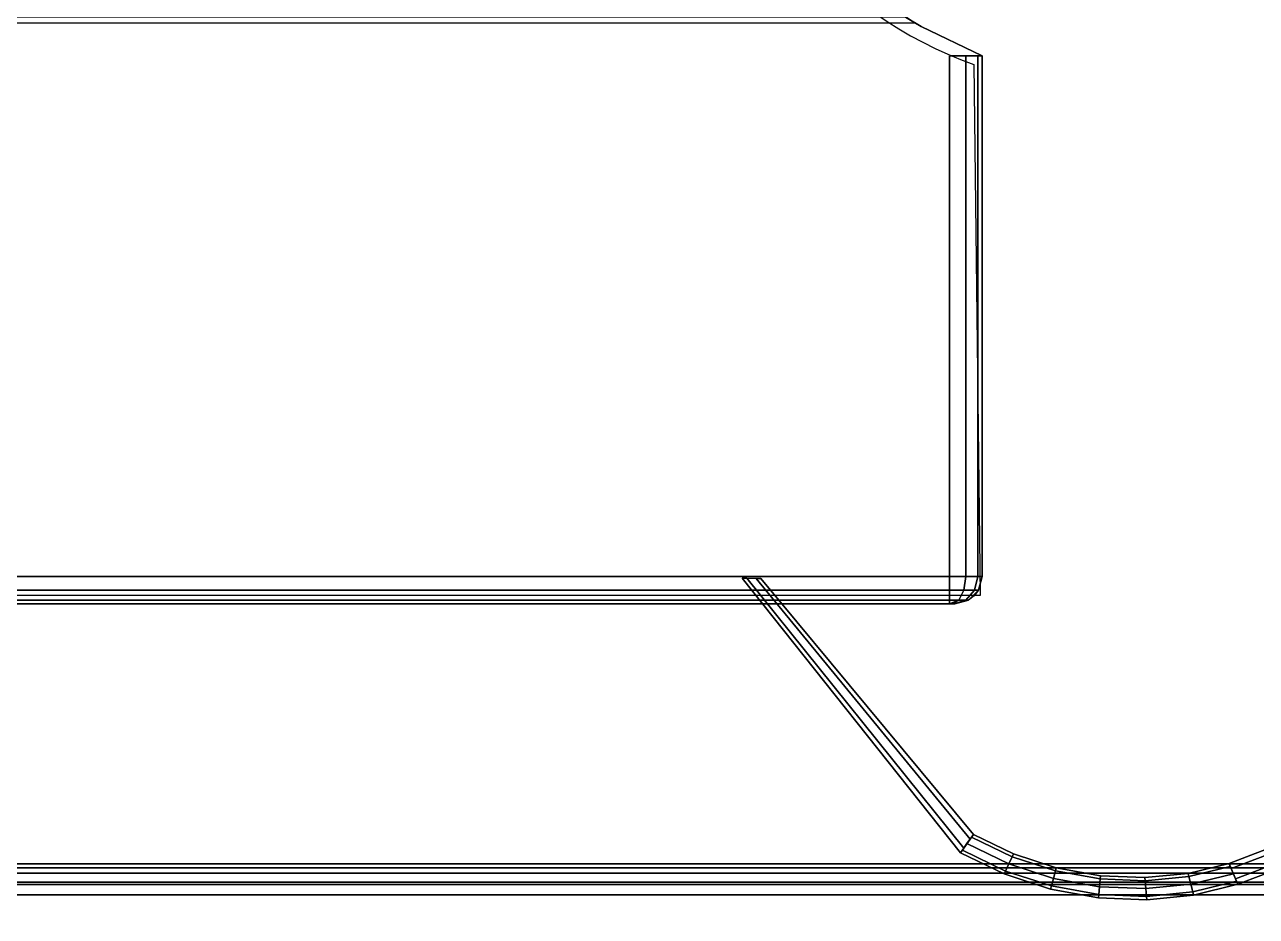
# Model space of a CAD drawing. Header units: inches. Extents: x 11.8 to 54.3, y 10.8 to 35.6.
# Drawn here: x 23.3373 to 23.5625, y 32.5543 to 32.7174 of the extents above; entities that cross this region are included whole.
import ezdxf

# ---------------------------------------------------------------- set-up
doc = ezdxf.new("R2010")
doc.units = ezdxf.units.IN
doc.header["$MEASUREMENT"] = 0
doc.layers.add('02', color=2, linetype='Continuous')

msp = doc.modelspace()

# ---------------------------------------------------------------- linework, layer by layer
at = {"layer": '02'}
for p, q in [((23.51079610066087, 32.71017280204693), (23.51196709628291, 32.61302928283349)), ((23.51196709628291, 32.61302928283349), (23.20399524769961, 32.61302928283349)), ((23.57591451016539, 32.56387242656284), (23.12535149339398, 32.56387242656284)), ((23.57675198728568, 32.56219831796601), (23.12618897051427, 32.56219831796601))]:
    msp.add_line(p, q, dxfattribs=at)
msp.add_arc((23.53629648313224, 32.78153085692871), 0.0757775791556965, 189.7538107503545, 250.3352367283296, dxfattribs=at)
for points, invisible_edges in [([(23.49330807496723, 32.7223096861271, 0.06985607748384005), (23.50121840322733, 32.71709233864713, 0.05241501460844985), (23.50000628256091, 32.71780649121341, 0.05241501460844985)], 1), ([(23.21498855097049, 32.71709233864713, 0.0524150146084499), (23.50000628256091, 32.71780649121341, 0.0524150146084499), (23.50121840322733, 32.71709233864713, 0.0524150146084499)], 13), ([(23.21498855097049, 32.71709233864713, 0.0524150146084499), (23.21620067163692, 32.71780649121341, 0.0524150146084499), (23.50000628256091, 32.71780649121341, 0.0524150146084499)], 12), ([(23.50121840322733, 32.71709233864713, 0.35241501460845), (23.49833285225602, 32.71884075427418, 0.35241501460845), (23.21787410194181, 32.71884075427418, 0.35241501460845)], 12), ([(23.50121840322733, 32.71709233864713, 0.05241501460844985), (23.49833285225602, 32.71884075427418, 0.3524150146084499), (23.50121840322733, 32.71709233864713, 0.3524150146084499)], 1), ([(23.51235585382894, 32.71176595420762, 0.3464150146084499), (23.50121840322733, 32.71709233864713, 0.35241501460845), (23.51235585382894, 32.71176595420762, 0.35241501460845)], 1), ([(23.50635585382885, 32.71176595420762, 0.35241501460845), (23.51235585382894, 32.71176595420762, 0.35241501460845), (23.50121840322733, 32.71709233864713, 0.35241501460845)], 12), ([(23.50121840322733, 32.71709233864713, 0.05241501460844989), (23.51235585382894, 32.71176595420762, 0.05241501460844989), (23.50635585382885, 32.71176595420762, 0.05241501460844989)], 12), ([(23.50121840322733, 32.71709233864713, 0.05241501460844989), (23.50635585382885, 32.71176595420762, 0.05241501460844989), (23.50635585382885, 32.61649616931503, 0.05241501460844989)], 13), ([(23.50121840322733, 32.71709233864713, 0.35241501460845), (23.51235585382894, 32.71176595420762, 0.05841501460844999), (23.51235585382894, 32.71176595420762, 0.05241501460844985)], 13), ([(23.51235585382894, 32.71176595420762, 0.05841501460844999), (23.50121840322733, 32.71709233864713, 0.35241501460845), (23.51235585382894, 32.71176595420762, 0.3464150146084499)], 3), ([(23.50121840322733, 32.71709233864713, 0.35241501460845), (23.51235585382894, 32.71176595420762, 0.05241501460844985), (23.50121840322733, 32.71709233864713, 0.05241501460844985)], 1), ([(23.20835585382908, 32.61649616931503, 0.35241501460845), (23.50635585382885, 32.61649616931503, 0.35241501460845), (23.50635585382885, 32.71176595420762, 0.35241501460845)], 12), ([(23.50635585382885, 32.61649616931503, 0.05241501460844988), (23.20835585382908, 32.61649616931503, 0.05241501460844988), (23.20835585382908, 32.71120558841572, 0.05241501460844988)], 12), ([(23.50935585382901, 32.71176595420762, 0.3516111670311566), (23.51235585382894, 32.71176595420762, 0.35241501460845), (23.50635585382885, 32.71176595420762, 0.35241501460845)], 1), ([(23.50635585382885, 32.71176595420762, 0.3524150146084499), (23.50935585382901, 32.61649616931503, 0.3516111670311566), (23.50935585382901, 32.71176595420762, 0.3516111670311566)], 1), ([(23.50635585382885, 32.71176595420762, 0.3524150146084499), (23.50635585382885, 32.61649616931503, 0.3524150146084499), (23.50935585382901, 32.61649616931503, 0.3516111670311566)], 12), ([(23.51235585382894, 32.71176595420762, 0.05241501460844986), (23.50935585382901, 32.71176595420762, 0.05321886218574327), (23.50635585382885, 32.71176595420762, 0.05241501460844991)], 1), ([(23.50635585382885, 32.71176595420762, 0.05241501460844989), (23.50935585382901, 32.71176595420762, 0.05321886218574321), (23.50935585382901, 32.61649616931503, 0.05321886218574321)], 12), ([(23.50935585382901, 32.61649616931503, 0.0532188621857432), (23.50635585382885, 32.61649616931503, 0.05241501460844988), (23.50635585382885, 32.71176595420762, 0.05241501460844988)], 12), ([(23.51235585382894, 32.71176595420762, 0.35241501460845), (23.50935585382901, 32.71176595420762, 0.3516111670311566), (23.51155200625159, 32.71176595420762, 0.34941501460845)], 13), ([(23.50935585382901, 32.71176595420762, 0.3516111670311566), (23.50935585382901, 32.61649616931503, 0.3516111670311566), (23.51155200625159, 32.71176595420762, 0.3494150146084499)], 2), ([(23.50935585382901, 32.61649616931503, 0.3516111670311566), (23.51155200625159, 32.61649616931503, 0.3494150146084499), (23.51155200625159, 32.71176595420762, 0.3494150146084499)], 12), ([(23.51235585382894, 32.71176595420762, 0.05241501460844986), (23.51155200625159, 32.71176595420762, 0.05541501460844987), (23.50935585382901, 32.71176595420762, 0.05321886218574327)], 13), ([(23.51155200625159, 32.71176595420762, 0.05541501460844989), (23.51155200625159, 32.61649616931503, 0.05541501460844989), (23.50935585382901, 32.61649616931503, 0.0532188621857432)], 12), ([(23.50935585382901, 32.61649616931503, 0.0532188621857432), (23.50935585382901, 32.71176595420762, 0.0532188621857432), (23.51155200625159, 32.71176595420762, 0.05541501460844989)], 12), ([(23.51235585382894, 32.71176595420762, 0.35241501460845), (23.51155200625159, 32.71176595420762, 0.34941501460845), (23.51235585382894, 32.71176595420762, 0.3464150146084499)], 1), ([(23.51155200625159, 32.71176595420762, 0.3494150146084499), (23.51155200625159, 32.61649616931503, 0.3494150146084499), (23.51235585382894, 32.61649616931503, 0.3464150150934292)], 12), ([(23.51235585382894, 32.61649616931503, 0.3464150150934292), (23.51235585382894, 32.71176595420762, 0.34641501460845), (23.51155200625159, 32.71176595420762, 0.3494150146084499)], 12), ([(23.51235585382894, 32.71176595420762, 0.05841501460845), (23.51155200625159, 32.71176595420762, 0.05541501460844987), (23.51235585382894, 32.71176595420762, 0.05241501460844986)], 2), ([(23.51155200625159, 32.71176595420762, 0.05541501460844989), (23.51235585382894, 32.61649616931503, 0.05841501412347062), (23.51155200625159, 32.61649616931503, 0.05541501460844989)], 1), ([(23.51155200625159, 32.71176595420762, 0.05541501460844989), (23.51235585382894, 32.71176595420762, 0.0584150146084499), (23.51235585382894, 32.61649616931503, 0.05841501412347062)], 12), ([(23.51235585382894, 32.71176595420762, 0.0584150146084499), (23.51235585382894, 32.61649616931503, 0.3464150146084499), (23.51235585382894, 32.61649616931503, 0.0584150146084499)], 1), ([(23.51235585382894, 32.61649616931503, 0.3464150146084499), (23.51235585382894, 32.71176595420762, 0.0584150146084499), (23.51235585382894, 32.71176595420762, 0.34641501460845)], 1), ([(23.20835585382908, 32.61399616931509, 0.3517451416273721), (23.50635585382885, 32.61399616931509, 0.3517451416273721), (23.50635585382885, 32.61649616914234, 0.3524150146084499)], 12), ([(23.50635585382885, 32.61649616914234, 0.3524150146084499), (23.20835585382908, 32.61649616914234, 0.3524150146084499), (23.20835585382908, 32.61399616931509, 0.3517451416273721)], 12), ([(23.50635585382885, 32.61649616931503, 0.05241501460844988), (23.50635585382885, 32.61399616931509, 0.05308488758952765), (23.20835585382908, 32.61399616931509, 0.05308488758952765)], 12), ([(23.20835585382908, 32.61399616931509, 0.05308488758952767), (23.20835585382908, 32.61649616931503, 0.0524150146084499), (23.50635585382885, 32.61649616931503, 0.0524150146084499)], 12), ([(23.508389551306, 32.56595458826813, 0.007236753999999999), (23.46843761630591, 32.61620934554456, 0.3589818956273722), (23.46930220930587, 32.61618070554458, 0.3607367136273722)], 12), ([(23.508982141306, 32.56679089526823, 0.005481936), (23.46930222530593, 32.61618072054453, 0.3572270776273722), (23.46843761630591, 32.61620934554456, 0.3589818956273722)], 12), ([(23.46843761630591, 32.61620934554456, 0.3589818956273722), (23.508389551306, 32.56595458826813, 0.007236753999999999), (23.508982141306, 32.56679089526823, 0.005481936)], 12), ([(23.508982141306, 32.56679089526823, 0.008991572), (23.46930220930587, 32.61618070554458, 0.3607367136273722), (23.47102643730593, 32.61614541154448, 0.3607367146273722)], 12), ([(23.46930220930587, 32.61618070554458, 0.3607367136273722), (23.508982141306, 32.56679089526823, 0.008991572), (23.508389551306, 32.56595458826813, 0.007236753999999999)], 12), ([(23.51015674030602, 32.56846915226821, 0.005481936), (23.47102643730593, 32.61614541154448, 0.3572270776273722), (23.46930222530593, 32.61618072054453, 0.3572270776273722)], 12), ([(23.46930222530593, 32.61618072054453, 0.3572270776273722), (23.508982141306, 32.56679089526823, 0.005481936), (23.51015674030602, 32.56846915226821, 0.005481936)], 12), ([(23.51015674030602, 32.56846915226821, 0.008991573), (23.47102643730593, 32.61614541154448, 0.3607367146273722), (23.47188582830588, 32.61613872854456, 0.3589818956273722)], 12), ([(23.47102643730593, 32.61614541154448, 0.3607367146273722), (23.51015674030602, 32.56846915226821, 0.008991573), (23.508982141306, 32.56679089526823, 0.008991572)], 12), ([(23.51073872530585, 32.56931107526815, 0.007236752999999999), (23.47188582830588, 32.61613872854456, 0.3589818956273722), (23.47102643730593, 32.61614541154448, 0.3572270776273722)], 12), ([(23.47102643730593, 32.61614541154448, 0.3572270776273722), (23.51015674030602, 32.56846915226821, 0.005481936), (23.51073872530585, 32.56931107526815, 0.007236752999999999)], 12), ([(23.47188582830588, 32.61613872854456, 0.3589818956273722), (23.51073872530585, 32.56931107526815, 0.007236752999999999), (23.51015674030602, 32.56846915226821, 0.008991573)], 12), ([(23.50935585382901, 32.61649616931503, 0.3516111670311565), (23.50902091733839, 32.61399616931509, 0.3510310400122343), (23.51097187923257, 32.61399616931509, 0.349080078117911)], 12), ([(23.50902091733839, 32.61399616931509, 0.05379898920466545), (23.50935585382901, 32.61649616931503, 0.05321886218574325), (23.51155200625159, 32.61649616931503, 0.05541501460844988)], 12), ([(23.50902091733839, 32.61399616931509, 0.05379898920466545), (23.51155200625159, 32.61649616931503, 0.05541501460844988), (23.51097187923257, 32.61399616931509, 0.0557499510989888)], 1), ([(23.50935585382901, 32.61649616909493, 0.3516111670311566), (23.51155200625159, 32.616496168843, 0.3494150146084499), (23.51155200625159, 32.61649616931503, 0.3494150146084499)], 12), ([(23.50935585382901, 32.61649616909493, 0.3516111670311566), (23.51155200625159, 32.61649616931503, 0.3494150146084499), (23.50935585382901, 32.61649616931503, 0.3516111670311565)], 1), ([(23.50935585382901, 32.61649616931503, 0.3516111670311565), (23.51097187923257, 32.61399616931509, 0.349080078117911), (23.51155200625159, 32.61649616931503, 0.3494150146084499)], 1), ([(23.50935585382901, 32.61649616879298, 0.0532188621857432), (23.50935585382901, 32.61649616931503, 0.0532188621857432), (23.51155200625159, 32.61649616931503, 0.05541501460844988)], 12), ([(23.50935585382901, 32.61649616879298, 0.0532188621857432), (23.51155200625159, 32.61649616931503, 0.05541501460844988), (23.51155200625159, 32.61649616852286, 0.05541501460844988)], 1), ([(23.51168598084793, 32.61399616931509, 0.3464150146084499), (23.51155200625159, 32.61649616931503, 0.3494150146084499), (23.51097187923257, 32.61399616931509, 0.349080078117911)], 1), ([(23.51235585382894, 32.61649616891485, 0.05841501412347067), (23.51097187923257, 32.61399616931509, 0.0557499510989888), (23.51155200625159, 32.61649616931503, 0.05541501460844988)], 13), ([(23.51097187923257, 32.61399616931509, 0.0557499510989888), (23.51235585382894, 32.61649616891485, 0.05841501412347067), (23.51168598084793, 32.61399616931509, 0.05841501460844988)], 1), ([(23.51235585382894, 32.61649616851456, 0.3464150146084499), (23.51155200625159, 32.61649616931503, 0.3494150146084499), (23.51155200625159, 32.616496168843, 0.3494150146084499)], 12), ([(23.51155200625159, 32.616496168843, 0.3494150146084499), (23.51235585382894, 32.61649616851456, 0.3464150146084499), (23.51235585382894, 32.61649616931503, 0.3464150155784084)], 1), ([(23.51155200625159, 32.61649616931503, 0.3494150146084499), (23.51168598084793, 32.61399616931509, 0.3464150146084499), (23.51235585382894, 32.61649616851456, 0.3464150146084499)], 1), ([(23.51235585382894, 32.61649616891485, 0.05841501412347067), (23.51155200625159, 32.61649616931503, 0.05541501460844988), (23.51235585382894, 32.61649616931503, 0.0584150146084499)], 1), ([(23.51155200625159, 32.61649616852286, 0.0554150146084499), (23.51155200625159, 32.61649616931503, 0.0554150146084499), (23.51235585382894, 32.61649616891485, 0.05841501412347067)], 2), ([(23.51235585382894, 32.61649616891485, 0.05841501412347067), (23.51155200625159, 32.61649616931503, 0.05541501460844988), (23.51235585382894, 32.61649616931503, 0.0584150146084499)], 1), ([(23.51168598084793, 32.61399616931509, 0.05841501460844988), (23.51235585382894, 32.61649616891485, 0.05841501460844988), (23.51235585382894, 32.61649616891485, 0.3464150146084499)], 12), ([(23.51235585382894, 32.61649616891485, 0.3464150146084499), (23.51168598084793, 32.61399616931509, 0.3464150146084499), (23.51168598084793, 32.61399616931509, 0.05841501460844988)], 12), ([(23.50635585382885, 32.61216604229615, 0.3499150146084498), (23.50635585382885, 32.61399616931509, 0.3517451416273721), (23.20835585382908, 32.61216604229615, 0.3499150146084498)], 2), ([(23.50635585382885, 32.61399616931509, 0.3517451416273721), (23.20835585382908, 32.61399616931509, 0.3517451416273721), (23.20835585382908, 32.61216604229615, 0.3499150146084498)], 12), ([(23.50635585382885, 32.61216604229615, 0.05491501460844996), (23.20835585382908, 32.61216604229615, 0.05491501460844996), (23.20835585382908, 32.61399616931509, 0.05308488758952767)], 12), ([(23.20835585382908, 32.61399616931509, 0.05308488758952767), (23.50635585382885, 32.61399616931509, 0.05308488758952767), (23.50635585382885, 32.61216604229615, 0.05491501460844996)], 12), ([(23.50635585382885, 32.61399616931509, 0.3517451416273721), (23.50635585382885, 32.61216604229615, 0.3499150146084497), (23.50810585382898, 32.61216604229615, 0.3494461035216954)], 12), ([(23.50635585382885, 32.61399616931509, 0.3517451416273721), (23.50810585382898, 32.61216604229615, 0.3494461035216954), (23.50902091733839, 32.61399616931509, 0.3510310400122343)], 1), ([(23.50635585382885, 32.61216604229615, 0.05491501460844996), (23.50635585382885, 32.61399616931509, 0.05308488758952764), (23.50902091733839, 32.61399616931509, 0.05379898920466545)], 12), ([(23.50635585382885, 32.61216604229615, 0.05491501460844996), (23.50902091733839, 32.61399616931509, 0.05379898920466545), (23.50810585382898, 32.61216604229615, 0.05538392569520435)], 1), ([(23.50902091733839, 32.61399616931509, 0.3510310400122343), (23.50810585382898, 32.61216604229615, 0.3494461035216954), (23.50938694274216, 32.61216604229615, 0.3481650146084499)], 12), ([(23.50810585382898, 32.61216604229615, 0.05538392569520435), (23.50902091733839, 32.61399616931509, 0.05379898920466545), (23.51097187923257, 32.61399616931509, 0.0557499510989888)], 12), ([(23.50810585382898, 32.61216604229615, 0.05538392569520435), (23.51097187923257, 32.61399616931509, 0.0557499510989888), (23.50938694274216, 32.61216604229615, 0.05666501460844988)], 1), ([(23.50902091733839, 32.61399616931509, 0.3510310400122343), (23.50938694274216, 32.61216604229615, 0.3481650146084499), (23.51097187923257, 32.61399616931509, 0.349080078117911)], 1), ([(23.51097187923257, 32.61399616931509, 0.349080078117911), (23.50938694274216, 32.61216604229615, 0.3481650146084499), (23.50985585382888, 32.61216604229615, 0.3464150146084499)], 12), ([(23.50938694274216, 32.61216604229615, 0.05666501460844988), (23.51097187923257, 32.61399616931509, 0.0557499510989888), (23.51168598084793, 32.61399616931509, 0.05841501460844988)], 12), ([(23.50938694274216, 32.61216604229615, 0.05666501460844988), (23.51168598084793, 32.61399616931509, 0.05841501460844988), (23.50985585382888, 32.61216604229615, 0.05841501460844988)], 1), ([(23.51097187923257, 32.61399616931509, 0.349080078117911), (23.50985585382888, 32.61216604229615, 0.3464150146084499), (23.51168598084793, 32.61399616931509, 0.3464150146084499)], 1), ([(23.50985585382888, 32.61216604229615, 0.3464150146084499), (23.50985585382888, 32.61216604229615, 0.05841501460844988), (23.51168598084793, 32.61399616931509, 0.05841501460844988)], 12), ([(23.51168598084793, 32.61399616931509, 0.05841501460844988), (23.51168598084793, 32.61399616931509, 0.3464150146084499), (23.50985585382888, 32.61216604229615, 0.3464150146084499)], 12), ([(23.20736334968594, 32.61149616931503, 0.3406730932365159), (23.50735585382906, 32.61149616931503, 0.3464150146084499), (23.50722187934595, 32.61149616931503, 0.3469150146737259)], 13), ([(23.20736334968594, 32.61149616931503, 0.3406730932365159), (23.4973633496859, 32.61149616931503, 0.3406730932365159), (23.50735585382906, 32.61149616931503, 0.3464150146084499)], 14), ([(23.4973633496859, 32.61149616931503, 0.06787605656267481), (23.20736334968594, 32.61149616931503, 0.06787605656267481), (23.50685585401881, 32.61149616931503, 0.05754898887572298)], 14), ([(23.20736334968594, 32.6114908314937, 0.3406730932365158), (23.47089012769995, 32.6114908314937, 0.3153608036001373), (23.4973633496859, 32.6114908314937, 0.3406730932365158)], 3), ([(23.24089012611082, 32.6114908314937, 0.0903063521569442), (23.20736334968594, 32.6114908314937, 0.06787605656267486), (23.4973633496859, 32.6114908314937, 0.06787605656267486)], 13), ([(23.50635585382885, 32.61149616931503, 0.3474150146084499), (23.20835585382908, 32.61149616931503, 0.3474150146084499), (23.20785585358296, 32.61149616931503, 0.3472810404382823)], 12), ([(23.50635585382885, 32.61149616931503, 0.3474150147226829), (23.20835585382908, 32.61216604229615, 0.3499150146084498), (23.20835585382908, 32.61149616931503, 0.3474150148544288)], 1), ([(23.50635585382885, 32.61149616931503, 0.3474150147226829), (23.50635585382885, 32.61216604229615, 0.3499150146084498), (23.20835585382908, 32.61216604229615, 0.3499150146084498)], 12), ([(23.50635585382885, 32.61216604229615, 0.05491501460844996), (23.20835585382908, 32.61149616931503, 0.05741501460844989), (23.20835585382908, 32.61216604229615, 0.05491501460844998)], 1), ([(23.50635585382885, 32.61216604229615, 0.05491501460844996), (23.50635585382885, 32.61149616931503, 0.05741501434898285), (23.20835585382908, 32.61149616931503, 0.05741501460844989)], 12), ([(23.20835585382908, 32.61149616931503, 0.0574150146084499), (23.50635585382885, 32.61149616931503, 0.0574150146084499), (23.50685585401881, 32.61149616931503, 0.05754898887572298)], 12), ([(23.50735585382906, 32.61149616931503, 0.05841501460844989), (23.50735585382906, 32.61149616931503, 0.3464150146084499), (23.4973633496859, 32.61149616931503, 0.340673093236516)], 14), ([(23.50722187934595, 32.61149616931503, 0.3469150146737259), (23.50685585389421, 32.61149616931503, 0.3472810401252958), (23.50635585382885, 32.61149616931503, 0.3474150146084499)], 12), ([(23.50810585382898, 32.61216604229615, 0.3494461035216954), (23.50685585382896, 32.61149616931503, 0.3472810400122343), (23.50722187923272, 32.61149616931503, 0.3469150146084499)], 12), ([(23.50685585382896, 32.61149616931503, 0.05754898920466545), (23.50810585382898, 32.61216604229615, 0.05538392569520435), (23.50938694274216, 32.61216604229615, 0.05666501460844988)], 12), ([(23.50685585382896, 32.61149616931503, 0.05754898920466545), (23.50938694274216, 32.61216604229615, 0.05666501460844988), (23.50722187923272, 32.61149616931503, 0.05791501460844989)], 1), ([(23.50685585401881, 32.61149616931503, 0.05754898887572298), (23.50722187956173, 32.61149616931503, 0.05791501441853488), (23.50735585382906, 32.61149616931503, 0.05841501460844989)], 12), ([(23.5073558539432, 32.61149616931503, 0.3464150146084499), (23.50938694274216, 32.61216604229615, 0.3481650146084499), (23.50722187923272, 32.61149616931503, 0.3469150146084499)], 1), ([(23.50810585382898, 32.61216604229615, 0.3494461035216954), (23.50722187923272, 32.61149616931503, 0.3469150146084499), (23.50938694274216, 32.61216604229615, 0.3481650146084499)], 1), ([(23.50938694274216, 32.61216604229615, 0.3481650146084499), (23.5073558539432, 32.61149616931503, 0.3464150146084499), (23.50985585382888, 32.61216604229615, 0.3464150146084499)], 1), ([(23.5073558539432, 32.61149616931503, 0.3464150146084499), (23.50735585408826, 32.61149616931503, 0.0584150146084499), (23.50985585382888, 32.61216604229615, 0.3464150146084499)], 2), ([(23.50735585408826, 32.61149616931503, 0.0584150146084499), (23.50985585382888, 32.61216604229615, 0.0584150146084499), (23.50985585382888, 32.61216604229615, 0.3464150146084499)], 12), ([(23.6504669663059, 32.59936322926818, 0.007236757999999999), (23.55749405130588, 32.56402213826821, 0.007236755), (23.55788168530605, 32.56306924726822, 0.008991573)], 12), ([(23.55749405130588, 32.56402213826821, 0.007236755), (23.6504669663059, 32.59936322926818, 0.007236757999999999), (23.65082763830585, 32.59841646726817, 0.005481939999999999)], 12), ([(23.65082763830585, 32.59841646726817, 0.005481939999999999), (23.55788168530605, 32.56306924726822, 0.005481936999999999), (23.55749405130588, 32.56402213826821, 0.007236755)], 12), ([(23.55788168530605, 32.56306924726822, 0.008991573), (23.65082763830585, 32.59841646726817, 0.008991577), (23.6504669663059, 32.59936322926818, 0.007236757999999999)], 12), ([(23.65082763830585, 32.59841646726817, 0.008991577), (23.55788168530605, 32.56306924726822, 0.008991573), (23.55868555630584, 32.56116852426815, 0.008991573)], 12), ([(23.55788168530605, 32.56306924726822, 0.005481936999999999), (23.65082763830585, 32.59841646726817, 0.005481939999999999), (23.65154899030587, 32.59652292026816, 0.005481939999999999)], 12), ([(23.55868555630584, 32.56116852426815, 0.008991573), (23.65154899030587, 32.59652292026816, 0.008991576000000001), (23.65082763830585, 32.59841646726817, 0.008991577)], 12), ([(23.65154899030587, 32.59652292026816, 0.005481939999999999), (23.55868555630584, 32.56116852426815, 0.005481936), (23.55788168530605, 32.56306924726822, 0.005481936999999999)], 12), ([(23.65154899030587, 32.59652292026816, 0.008991576000000001), (23.55868555630584, 32.56116852426815, 0.008991573), (23.55910193830575, 32.56022082826824, 0.007236753999999999)], 12), ([(23.55868555630584, 32.56116852426815, 0.005481936), (23.65154899030587, 32.59652292026816, 0.005481939999999999), (23.65190966230582, 32.59557615126822, 0.007236757)], 12), ([(23.65190966230582, 32.59557615126822, 0.007236757), (23.55910193830575, 32.56022082826824, 0.007236753999999999), (23.55868555630584, 32.56116852426815, 0.005481936)], 12), ([(23.55910193830575, 32.56022082826824, 0.007236753999999999), (23.65190966230582, 32.59557615126822, 0.007236757), (23.65154899030587, 32.59652292026816, 0.008991576000000001)], 12), ([(23.51783443630599, 32.56521874826818, 0.008669558), (23.510398233306, 32.56881766726814, 0.008669558), (23.50957120730597, 32.56762908726817, 0.009263043)], 12), ([(23.51722783030597, 32.56391721126816, 0.005210464999999999), (23.50957120730597, 32.56762908726817, 0.005210464999999999), (23.510398233306, 32.56881766726814, 0.005803951999999999)], 12), ([(23.51808488630583, 32.56575818026816, 0.007236753999999999), (23.51073872530585, 32.56931107526815, 0.007236752999999999), (23.510398233306, 32.56881766726814, 0.008669558)], 12), ([(23.51783443630599, 32.56521874826818, 0.005803951999999999), (23.510398233306, 32.56881766726814, 0.005803951999999999), (23.51073872530585, 32.56931107526815, 0.007236752999999999)], 12), ([(23.510398233306, 32.56881766726814, 0.008669558), (23.51783443630599, 32.56521874826818, 0.008669558), (23.51808488630583, 32.56575818026816, 0.007236753999999999)], 12), ([(23.510398233306, 32.56881766726814, 0.005803951999999999), (23.51783443630599, 32.56521874826818, 0.005803951999999999), (23.51722783030597, 32.56391721126816, 0.005210464999999999)], 12), ([(23.51073872530585, 32.56931107526815, 0.007236752999999999), (23.51808488630583, 32.56575818026816, 0.007236753999999999), (23.51783443630599, 32.56521874826818, 0.005803951999999999)], 12), ([(23.51661847130596, 32.56261680526812, 0.008669557000000001), (23.50873710830594, 32.56644425726812, 0.008669557000000001), (23.508389551306, 32.56595458826813, 0.007236753999999999)], 12), ([(23.51636526630593, 32.56207849026815, 0.007236752999999999), (23.508389551306, 32.56595458826813, 0.007236753999999999), (23.50873710830594, 32.56644425726812, 0.005803951999999999)], 12), ([(23.51722783030597, 32.5639172072682, 0.009263044000000002), (23.50957120730597, 32.56762908726817, 0.009263043), (23.50873710830594, 32.56644425726812, 0.008669557000000001)], 12), ([(23.51661847130596, 32.56261680926819, 0.005803951), (23.50873710830594, 32.56644425726812, 0.005803951999999999), (23.50957120730597, 32.56762908726817, 0.005210464999999999)], 12), ([(23.50873710830594, 32.56644425726812, 0.008669557000000001), (23.51661847130596, 32.56261680526812, 0.008669557000000001), (23.51722783030597, 32.5639172072682, 0.009263044000000002)], 12), ([(23.50873710830594, 32.56644425726812, 0.005803951999999999), (23.51661847130596, 32.56261680926819, 0.005803951), (23.51636526630593, 32.56207849026815, 0.007236752999999999)], 12), ([(23.50957120730597, 32.56762908726817, 0.009263043), (23.51722783030597, 32.5639172072682, 0.009263044000000002), (23.51783443630599, 32.56521874826818, 0.008669558)], 12), ([(23.50957120730597, 32.56762908726817, 0.005210464999999999), (23.51722783030597, 32.56391721126816, 0.005210464999999999), (23.51661847130596, 32.56261680926819, 0.005803951)], 12), ([(23.508389551306, 32.56595458826813, 0.007236753999999999), (23.51636526630593, 32.56207849026815, 0.007236752999999999), (23.51661847130596, 32.56261680526812, 0.008669557000000001)], 12), ([(23.52575483930584, 32.56264329426811, 0.008669558), (23.51783443630599, 32.56521874826818, 0.008669558), (23.51722783030597, 32.5639172072682, 0.009263044000000002)], 12), ([(23.52538572130586, 32.56126111926822, 0.005210463999999999), (23.51722783030597, 32.56391721126816, 0.005210464999999999), (23.51783443630599, 32.56521874826818, 0.005803951999999999)], 12), ([(23.52590831930594, 32.56321565526819, 0.007236753999999999), (23.51808488630583, 32.56575818026816, 0.007236753999999999), (23.51783443630599, 32.56521874826818, 0.008669558)], 12), ([(23.52575483930584, 32.56264329426811, 0.005803951), (23.51783443630599, 32.56521874826818, 0.005803951999999999), (23.51808488630583, 32.56575818026816, 0.007236753999999999)], 12), ([(23.51783443630599, 32.56521874826818, 0.008669558), (23.52575483930584, 32.56264329426811, 0.008669558), (23.52590831930594, 32.56321565526819, 0.007236753999999999)], 12), ([(23.51783443630599, 32.56521874826818, 0.005803951999999999), (23.52575483930584, 32.56264329426811, 0.005803951), (23.52538572130586, 32.56126111926822, 0.005210463999999999)], 12), ([(23.51808488630583, 32.56575818026816, 0.007236753999999999), (23.52590831930594, 32.56321565526819, 0.007236753999999999), (23.52575483930584, 32.56264329426811, 0.005803951)], 12), ([(23.57624950089964, 32.56322592999912, 0.02249795671091586), (23.12624950089937, 32.56395618119426, 0.01695085286650365), (23.12624950089937, 32.56322592999912, 0.02249795671091589)], 1), ([(23.57624950089964, 32.56322592999912, 0.02249795671091586), (23.57624950089964, 32.56395618119426, 0.01695085286650365), (23.12624950089937, 32.56395618119426, 0.01695085286650365)], 12), ([(23.57624950089964, 32.56395618119426, 0.01695085286650365), (23.56624950089942, 32.56056950672699, 0.01695085286650365), (23.12624950089937, 32.56395618119426, 0.01695085286650365)], 3), ([(23.12624950089937, 32.56395618119426, 0.01695085286650362), (23.56624950089942, 32.56056950672699, 0.01695085286650362), (23.13624950089958, 32.56056950672699, 0.01695085286650362)], 13), ([(23.57624950089964, 32.56223548886827, 0.02488913971878292), (23.57624950089964, 32.56322592999912, 0.02249795671091585), (23.12624950089937, 32.56223548886827, 0.02488913971878292)], 2), ([(23.57624950089964, 32.56322592999912, 0.02249795671091585), (23.12624950089937, 32.56322592996786, 0.02249795694842409), (23.12624950089937, 32.56223548886827, 0.02488913971878292)], 12), ([(23.12624950089937, 32.5601821501841, 0.02646474438327187), (23.57624950089964, 32.56223548886827, 0.02488913971878292), (23.12624950089937, 32.56223548886827, 0.02488913971878292)], 1), ([(23.12624950089937, 32.5601821501841, 0.02646474438327187), (23.57624950089964, 32.5601821501841, 0.02646474438327187), (23.57624950089964, 32.56223548886827, 0.02488913971878292)], 12), ([(23.52486715830607, 32.55930549526816, 0.007236752999999999), (23.51636526630593, 32.56207849026815, 0.007236752999999999), (23.51661847130596, 32.56261680926819, 0.005803951)], 12), ([(23.52501860230588, 32.55987840126816, 0.008669557000000001), (23.51661847130596, 32.56261680526812, 0.008669557000000001), (23.51636526630593, 32.56207849026815, 0.007236752999999999)], 12), ([(23.51636526630593, 32.56207849026815, 0.007236752999999999), (23.52486715830607, 32.55930549526816, 0.007236752999999999), (23.52501860230588, 32.55987840126816, 0.008669557000000001)], 12), ([(23.52501860230588, 32.55987840126816, 0.005803951), (23.51661847130596, 32.56261680926819, 0.005803951), (23.51722783030597, 32.56391721126816, 0.005210464999999999)], 12), ([(23.52538572130586, 32.56126111926822, 0.009263044000000002), (23.51722783030597, 32.5639172072682, 0.009263044000000002), (23.51661847130596, 32.56261680526812, 0.008669557000000001)], 12), ([(23.51661847130596, 32.56261680926819, 0.005803951), (23.52501860230588, 32.55987840126816, 0.005803951), (23.52486715830607, 32.55930549526816, 0.007236752999999999)], 12), ([(23.51661847130596, 32.56261680526812, 0.008669557000000001), (23.52501860230588, 32.55987840126816, 0.008669557000000001), (23.52538572130586, 32.56126111926822, 0.009263044000000002)], 12), ([(23.51722783030597, 32.56391721126816, 0.005210464999999999), (23.52538572130586, 32.56126111926822, 0.005210463999999999), (23.52501860230588, 32.55987840126816, 0.005803951)], 12), ([(23.51722783030597, 32.5639172072682, 0.009263044000000002), (23.52538572130586, 32.56126111926822, 0.009263044000000002), (23.52575483930584, 32.56264329426811, 0.008669558)], 12), ([(23.53393240530592, 32.56116876926818, 0.008669558), (23.52575483930584, 32.56264329426811, 0.008669558), (23.52538572130586, 32.56126111926822, 0.009263044000000002)], 12), ([(23.53380804630594, 32.55974193426822, 0.005210463999999999), (23.52538572130586, 32.56126111926822, 0.005210463999999999), (23.52575483930584, 32.56264329426811, 0.005803951)], 12), ([(23.53398588730603, 32.56175945926815, 0.007236753999999999), (23.52590831930594, 32.56321565526819, 0.007236753999999999), (23.52575483930584, 32.56264329426811, 0.008669558)], 12), ([(23.53393240530592, 32.56116876926818, 0.005803951999999999), (23.52575483930584, 32.56264329426811, 0.005803951), (23.52590831930594, 32.56321565526819, 0.007236753999999999)], 12), ([(23.52575483930584, 32.56264329426811, 0.008669558), (23.53393240530592, 32.56116876926818, 0.008669558), (23.53398588730603, 32.56175945926815, 0.007236753999999999)], 12), ([(23.52575483930584, 32.56264329426811, 0.005803951), (23.53393240530592, 32.56116876926818, 0.005803951999999999), (23.53380804630594, 32.55974193426822, 0.005210463999999999)], 12), ([(23.52590831930594, 32.56321565526819, 0.007236753999999999), (23.53398588730603, 32.56175945926815, 0.007236753999999999), (23.53393240530592, 32.56116876926818, 0.005803951999999999)], 12), ([(23.54999341730583, 32.56219440726817, 0.007236753999999999), (23.54208860230598, 32.56142272426813, 0.007236753999999999), (23.54213409630599, 32.56082876826825, 0.008669558)], 12), ([(23.54208860230598, 32.56142272426813, 0.007236753999999999), (23.54999341730583, 32.56219440726817, 0.007236753999999999), (23.55013315730595, 32.5616117042682, 0.005803951999999999)], 12), ([(23.54213409630599, 32.56082876826825, 0.008669558), (23.55013315730595, 32.5616117042682, 0.008669558), (23.54999341730583, 32.56219440726817, 0.007236753999999999)], 12), ([(23.55749405130588, 32.56402213826821, 0.007236755), (23.54999341730583, 32.56219440726817, 0.007236753999999999), (23.55013315730595, 32.5616117042682, 0.008669558)], 12), ([(23.54999341730583, 32.56219440726817, 0.007236753999999999), (23.55749405130588, 32.56402213826821, 0.007236755), (23.55771997230592, 32.56346374726819, 0.005803952999999999)], 12), ([(23.55771997230592, 32.56346374726819, 0.005803952999999999), (23.55013315730595, 32.5616117042682, 0.005803951999999999), (23.54999341730583, 32.56219440726817, 0.007236753999999999)], 12), ([(23.55013315730595, 32.5616117042682, 0.008669558), (23.55771997230592, 32.56346374726819, 0.008669558), (23.55749405130588, 32.56402213826821, 0.007236755)], 12), ([(23.55771997230592, 32.56346374726819, 0.008669558), (23.55013315730595, 32.5616117042682, 0.008669558), (23.55048155430588, 32.56020563026821, 0.009263044000000002)], 12), ([(23.55013315730595, 32.5616117042682, 0.005803951999999999), (23.55771997230592, 32.56346374726819, 0.005803952999999999), (23.55827882530572, 32.56211801826815, 0.005210464999999999)], 12), ([(23.55827882530572, 32.56211801826815, 0.005210464999999999), (23.55048155430588, 32.56020563026821, 0.005210464999999999), (23.55013315730595, 32.5616117042682, 0.005803951999999999)], 12), ([(23.55048155430588, 32.56020563026821, 0.009263044000000002), (23.55827882530572, 32.56211801826815, 0.009263044000000002), (23.55771997230592, 32.56346374726819, 0.008669558)], 12), ([(23.55827882530572, 32.56211801826815, 0.009263044000000002), (23.55048155430588, 32.56020563026821, 0.009263044000000002), (23.55084565130598, 32.5588006012682, 0.008669558)], 12), ([(23.55048155430588, 32.56020563026821, 0.005210464999999999), (23.55827882530572, 32.56211801826815, 0.005210464999999999), (23.55885684430588, 32.56077575226821, 0.005803951999999999)], 12), ([(23.55084565130598, 32.5588006012682, 0.008669558), (23.55885684430588, 32.56077575226821, 0.008669558), (23.55827882530572, 32.56211801826815, 0.009263044000000002)], 12), ([(23.57624950089964, 32.5601821501841, 0.02646474438327187), (23.12624950089937, 32.5601821501841, 0.02646474438327187), (23.12624950089937, 32.55826870146596, 0.02684535990374298)], 12), ([(23.12624950089937, 32.55826870146596, 0.02684535990374298), (23.57624950089964, 32.55826870119596, 0.02684535990374298), (23.57624950089964, 32.5601821501841, 0.02646474438327187)], 12), ([(23.56624950089942, 32.56056950672699, 0.01695085286650365), (23.56624950089942, 32.56056950672699, 0.00184871047835169), (23.13624950089958, 32.56056950672699, 0.01695085286650362)], 2), ([(23.56624950089942, 32.56056950672699, 0.00184871047835169), (23.13624950089958, 32.56056950672699, 0.00184871047835169), (23.13624950089958, 32.56056950672699, 0.01695085286650362)], 12), ([(23.13624950089958, 32.41311891202916, 0.001848710478351705), (23.13624950089958, 32.56056950672699, 0.001848710478351705), (23.56624950089942, 32.56056950672699, 0.001848710478351705)], 12), ([(23.56624950089942, 32.56056950672699, 0.001848710478351688), (23.56624950089942, 32.41311891202916, 0.001848710478351688), (23.13624950089958, 32.41311891202916, 0.001848710478351688)], 12), ([(23.53369058430578, 32.55831399026816, 0.008669558), (23.52501860230588, 32.55987840126816, 0.008669557000000001), (23.52486715830607, 32.55930549526816, 0.007236752999999999)], 12), ([(23.53364400630587, 32.55772219026811, 0.007236753999999999), (23.52486715830607, 32.55930549526816, 0.007236752999999999), (23.52501860230588, 32.55987840126816, 0.005803951)], 12), ([(23.53380804630594, 32.55974193426822, 0.009263044000000002), (23.52538572130586, 32.56126111926822, 0.009263044000000002), (23.52501860230588, 32.55987840126816, 0.008669557000000001)], 12), ([(23.53369058430578, 32.55831399026816, 0.005803951), (23.52501860230588, 32.55987840126816, 0.005803951), (23.52538572130586, 32.56126111926822, 0.005210463999999999)], 12), ([(23.52501860230588, 32.55987840126816, 0.008669557000000001), (23.53369058430578, 32.55831399026816, 0.008669558), (23.53380804630594, 32.55974193426822, 0.009263044000000002)], 12), ([(23.52501860230588, 32.55987840126816, 0.005803951), (23.53369058430578, 32.55831399026816, 0.005803951), (23.53364400630587, 32.55772219026811, 0.007236753999999999)], 12), ([(23.52538572130586, 32.56126111926822, 0.009263044000000002), (23.53380804630594, 32.55974193426822, 0.009263044000000002), (23.53393240530592, 32.56116876926818, 0.008669558)], 12), ([(23.52538572130586, 32.56126111926822, 0.005210463999999999), (23.53380804630594, 32.55974193426822, 0.005210463999999999), (23.53369058430578, 32.55831399026816, 0.005803951)], 12), ([(23.54225200030602, 32.5593944272682, 0.009263044000000002), (23.53380804630594, 32.55974193426822, 0.009263044000000002), (23.53369058430578, 32.55831399026816, 0.008669558)], 12), ([(23.54238147130606, 32.5579595442682, 0.005803951999999999), (23.53369058430578, 32.55831399026816, 0.005803951), (23.53380804630594, 32.55974193426822, 0.005210463999999999)], 12), ([(23.54213409630599, 32.56082876826825, 0.008669558), (23.53393240530592, 32.56116876926818, 0.008669558), (23.53380804630594, 32.55974193426822, 0.009263044000000002)], 12), ([(23.54225200030602, 32.5593944272682, 0.005210464999999999), (23.53380804630594, 32.55974193426822, 0.005210463999999999), (23.53393240530592, 32.56116876926818, 0.005803951999999999)], 12), ([(23.53380804630594, 32.55974193426822, 0.009263044000000002), (23.54225200030602, 32.5593944272682, 0.009263044000000002), (23.54213409630599, 32.56082876826825, 0.008669558)], 12), ([(23.53380804630594, 32.55974193426822, 0.005210463999999999), (23.54225200030602, 32.5593944272682, 0.005210464999999999), (23.54238147130606, 32.5579595442682, 0.005803951999999999)], 12), ([(23.54208860230598, 32.56142272426813, 0.007236753999999999), (23.53398588730603, 32.56175945926815, 0.007236753999999999), (23.53393240530592, 32.56116876926818, 0.008669558)], 12), ([(23.54213409630599, 32.56082876826825, 0.005803951999999999), (23.53393240530592, 32.56116876926818, 0.005803951999999999), (23.53398588730603, 32.56175945926815, 0.007236753999999999)], 12), ([(23.53393240530592, 32.56116876926818, 0.008669558), (23.54213409630599, 32.56082876826825, 0.008669558), (23.54208860230598, 32.56142272426813, 0.007236753999999999)], 12), ([(23.53393240530592, 32.56116876926818, 0.005803951999999999), (23.54213409630599, 32.56082876826825, 0.005803951999999999), (23.54225200030602, 32.5593944272682, 0.005210464999999999)], 12), ([(23.53398588730603, 32.56175945926815, 0.007236753999999999), (23.54208860230598, 32.56142272426813, 0.007236753999999999), (23.54213409630599, 32.56082876826825, 0.005803951999999999)], 12), ([(23.55013315730595, 32.5616117042682, 0.005803951999999999), (23.54213409630599, 32.56082876826825, 0.005803951999999999), (23.54208860230598, 32.56142272426813, 0.007236753999999999)], 12), ([(23.55013315730595, 32.5616117042682, 0.008669558), (23.54213409630599, 32.56082876826825, 0.008669558), (23.54225200030602, 32.5593944272682, 0.009263044000000002)], 12), ([(23.54213409630599, 32.56082876826825, 0.005803951999999999), (23.55013315730595, 32.5616117042682, 0.005803951999999999), (23.55048155430588, 32.56020563026821, 0.005210464999999999)], 12), ([(23.55048155430588, 32.56020563026821, 0.005210464999999999), (23.54225200030602, 32.5593944272682, 0.005210464999999999), (23.54213409630599, 32.56082876826825, 0.005803951999999999)], 12), ([(23.54225200030602, 32.5593944272682, 0.009263044000000002), (23.55048155430588, 32.56020563026821, 0.009263044000000002), (23.55013315730595, 32.5616117042682, 0.008669558)], 12), ([(23.55048155430588, 32.56020563026821, 0.009263044000000002), (23.54225200030602, 32.5593944272682, 0.009263044000000002), (23.54238147130606, 32.5579595442682, 0.008669558)], 12), ([(23.54225200030602, 32.5593944272682, 0.005210464999999999), (23.55048155430588, 32.56020563026821, 0.005210464999999999), (23.55084565130598, 32.5588006012682, 0.005803951999999999)], 12), ([(23.54238147130606, 32.5579595442682, 0.008669558), (23.55084565130598, 32.5588006012682, 0.008669558), (23.55048155430588, 32.56020563026821, 0.009263044000000002)], 12), ([(23.55885684430588, 32.56077575226821, 0.005803951999999999), (23.55084565130598, 32.5588006012682, 0.005803951999999999), (23.55048155430588, 32.56020563026821, 0.005210464999999999)], 12), ([(23.55885684430588, 32.56077575226821, 0.008669558), (23.55084565130598, 32.5588006012682, 0.008669558), (23.55100113130586, 32.55821895126813, 0.007236753999999999)], 12), ([(23.55084565130598, 32.5588006012682, 0.005803951999999999), (23.55885684430588, 32.56077575226821, 0.005803951999999999), (23.55910193830575, 32.56022082826824, 0.007236753999999999)], 12), ([(23.55910193830575, 32.56022082826824, 0.007236753999999999), (23.55100113130586, 32.55821895126813, 0.007236753999999999), (23.55084565130598, 32.5588006012682, 0.005803951999999999)], 12), ([(23.55100113130586, 32.55821895126813, 0.007236753999999999), (23.55910193830575, 32.56022082826824, 0.007236753999999999), (23.55885684430588, 32.56077575226821, 0.008669558)], 12), ([(23.57624950089964, 32.53765361398233, 0.02684535990374299), (23.57624950089964, 32.55826870119596, 0.02684535990374299), (23.12624950089937, 32.53765361398233, 0.02684535990374299)], 2), ([(23.57624950089964, 32.55826870119596, 0.02684535990374299), (23.12624950089937, 32.55826870119596, 0.02684535990374299), (23.12624950089937, 32.53765361398233, 0.02684535990374299)], 12), ([(23.52486715830607, 32.55930549526816, 0.007236752999999999), (23.53364400630587, 32.55772219026811, 0.007236753999999999), (23.53369058430578, 32.55831399026816, 0.008669558)], 12), ([(23.54238147130606, 32.5579595442682, 0.008669558), (23.53369058430578, 32.55831399026816, 0.008669558), (23.53364400630587, 32.55772219026811, 0.007236753999999999)], 12), ([(23.54243852430593, 32.55736504226819, 0.007236753999999999), (23.53364400630587, 32.55772219026811, 0.007236753999999999), (23.53369058430578, 32.55831399026816, 0.005803951)], 12), ([(23.53364400630587, 32.55772219026811, 0.007236753999999999), (23.54243852430593, 32.55736504226819, 0.007236753999999999), (23.54238147130606, 32.5579595442682, 0.008669558)], 12), ([(23.53369058430578, 32.55831399026816, 0.008669558), (23.54238147130606, 32.5579595442682, 0.008669558), (23.54225200030602, 32.5593944272682, 0.009263044000000002)], 12), ([(23.53369058430578, 32.55831399026816, 0.005803951), (23.54238147130606, 32.5579595442682, 0.005803951999999999), (23.54243852430593, 32.55736504226819, 0.007236753999999999)], 12), ([(23.55084565130598, 32.5588006012682, 0.005803951999999999), (23.54238147130606, 32.5579595442682, 0.005803951999999999), (23.54225200030602, 32.5593944272682, 0.005210464999999999)], 12), ([(23.55084565130598, 32.5588006012682, 0.008669558), (23.54238147130606, 32.5579595442682, 0.008669558), (23.54243852430593, 32.55736504226819, 0.007236753999999999)], 12), ([(23.54238147130606, 32.5579595442682, 0.005803951999999999), (23.55084565130598, 32.5588006012682, 0.005803951999999999), (23.55100113130586, 32.55821895126813, 0.007236753999999999)], 12), ([(23.55100113130586, 32.55821895126813, 0.007236753999999999), (23.54243852430593, 32.55736504226819, 0.007236753999999999), (23.54238147130606, 32.5579595442682, 0.005803951999999999)], 12), ([(23.54243852430593, 32.55736504226819, 0.007236753999999999), (23.55100113130586, 32.55821895126813, 0.007236753999999999), (23.55084565130598, 32.5588006012682, 0.008669558)], 12)]:
    msp.add_3dface(points, dxfattribs=dict(at, invisible_edges=invisible_edges))
for points in [[(23.50635585382885, 32.61649616931503, 0.3524150146084499), (23.50935585382901, 32.61649616909493, 0.3516111670311566), (23.50935585382901, 32.61649616931503, 0.3516111670311566)], [(23.50635585382885, 32.61520207408954, 0.3522446437398952), (23.50635585382885, 32.61399616931509, 0.3517451416273721), (23.50635585382885, 32.61649616931503, 0.3524150146084499)], [(23.50635585382885, 32.61649616931503, 0.3524150146084499), (23.50935585382901, 32.61649616909493, 0.3516111670311566), (23.50935585382901, 32.61649616931503, 0.3516111670311566)], [(23.50635585382885, 32.61520207408954, 0.05258538547700454), (23.50635585382885, 32.61649616931503, 0.05241501460844988), (23.50635585382885, 32.61399616931509, 0.05308488758952764)], [(23.50635585382885, 32.61649616931503, 0.05241501460844988), (23.50935585382901, 32.61649616931503, 0.05321886218574325), (23.50935585382901, 32.61649616879298, 0.05321886218574325)], [(23.50635585382885, 32.61649616931503, 0.05241501460844988), (23.50935585382901, 32.61649616931503, 0.05321886218574325), (23.50935585382901, 32.61649616879298, 0.05321886218574325)], [(23.51235585382894, 32.61649616931503, 0.3464150155784084), (23.51168598084793, 32.61399616931509, 0.3464150146084499), (23.51235585382894, 32.61649616851456, 0.3464150146084499)], [(23.51235585382894, 32.61649616891485, 0.05841501412347067), (23.51235585382894, 32.61649616931503, 0.0584150146084499), (23.51168598084793, 32.61399616931509, 0.0584150146084499)], [(23.50635585382885, 32.61216604229615, 0.3499150146084497), (23.50635585382885, 32.61296063540907, 0.3509505485143826), (23.50635585382885, 32.61399616931509, 0.3517451416273721)], [(23.50635585382885, 32.61399616931509, 0.05308488758952764), (23.50635585382885, 32.61296063540907, 0.05387948070251715), (23.50635585382885, 32.61216604229615, 0.05491501460844996)], [(23.50985585382888, 32.61216604229615, 0.3464150146084499), (23.51168598084793, 32.61399616931509, 0.3464150146084499), (23.51089138773502, 32.61296063540907, 0.3464150146084499)], [(23.51168598084793, 32.61399616931509, 0.05841501460844988), (23.51089138773502, 32.61296063540907, 0.05841501460844988), (23.50985585382888, 32.61216604229615, 0.05841501460844988)], [(23.50635585382885, 32.61216604229615, 0.3499150146084497), (23.50635585382885, 32.61149616931503, 0.3474150148369159), (23.50635585382885, 32.61166654018358, 0.3487091098339625)], [(23.50635585382885, 32.61216604229615, 0.3499150146084497), (23.50635585382885, 32.61149616931503, 0.3474150148369159), (23.50810585382898, 32.61216604229615, 0.3494461035216954)], [(23.50635585382885, 32.61216604229615, 0.05491501460844996), (23.50635585382885, 32.61149616931503, 0.05741501408951583), (23.50635585382885, 32.61149616931503, 0.05741501460844988)], [(23.50635585382885, 32.61216604229615, 0.05491501460844996), (23.50810585382898, 32.61216604229615, 0.05538392569520435), (23.50635585382885, 32.61149616931503, 0.05741501408951583)], [(23.50635585382885, 32.61149616931503, 0.05741501408951583), (23.50685585401881, 32.61149616931503, 0.05754898887572298), (23.50635585382885, 32.61149616931503, 0.05741501460844988)], [(23.50635585382885, 32.61149616931503, 0.05741501408951583), (23.50685585401881, 32.61149616931503, 0.05754898887572298), (23.50635585382885, 32.61149616931503, 0.05741501460844988)], [(23.50722187956173, 32.61149616931503, 0.05791501441853487), (23.50735585434792, 32.61149616931503, 0.0584150146084499), (23.50735585382906, 32.61149616931503, 0.0584150146084499)], [(23.50722187956173, 32.61149616931503, 0.05791501441853487), (23.50735585434792, 32.61149616931503, 0.0584150146084499), (23.50735585382906, 32.61149616931503, 0.0584150146084499)], [(23.50938694274216, 32.61216604229615, 0.05666501460844988), (23.50985585382888, 32.61216604229615, 0.05841501460844989), (23.50735585434792, 32.61149616931503, 0.05841501460844989)], [(23.50735585382906, 32.61149616931503, 0.0584150146084499), (23.50985585382888, 32.61216604229615, 0.0584150146084499), (23.50735585434792, 32.61149616931503, 0.0584150146084499)]]:
    msp.add_3dface(points, dxfattribs=at)

doc.saveas('drawing.dxf')
